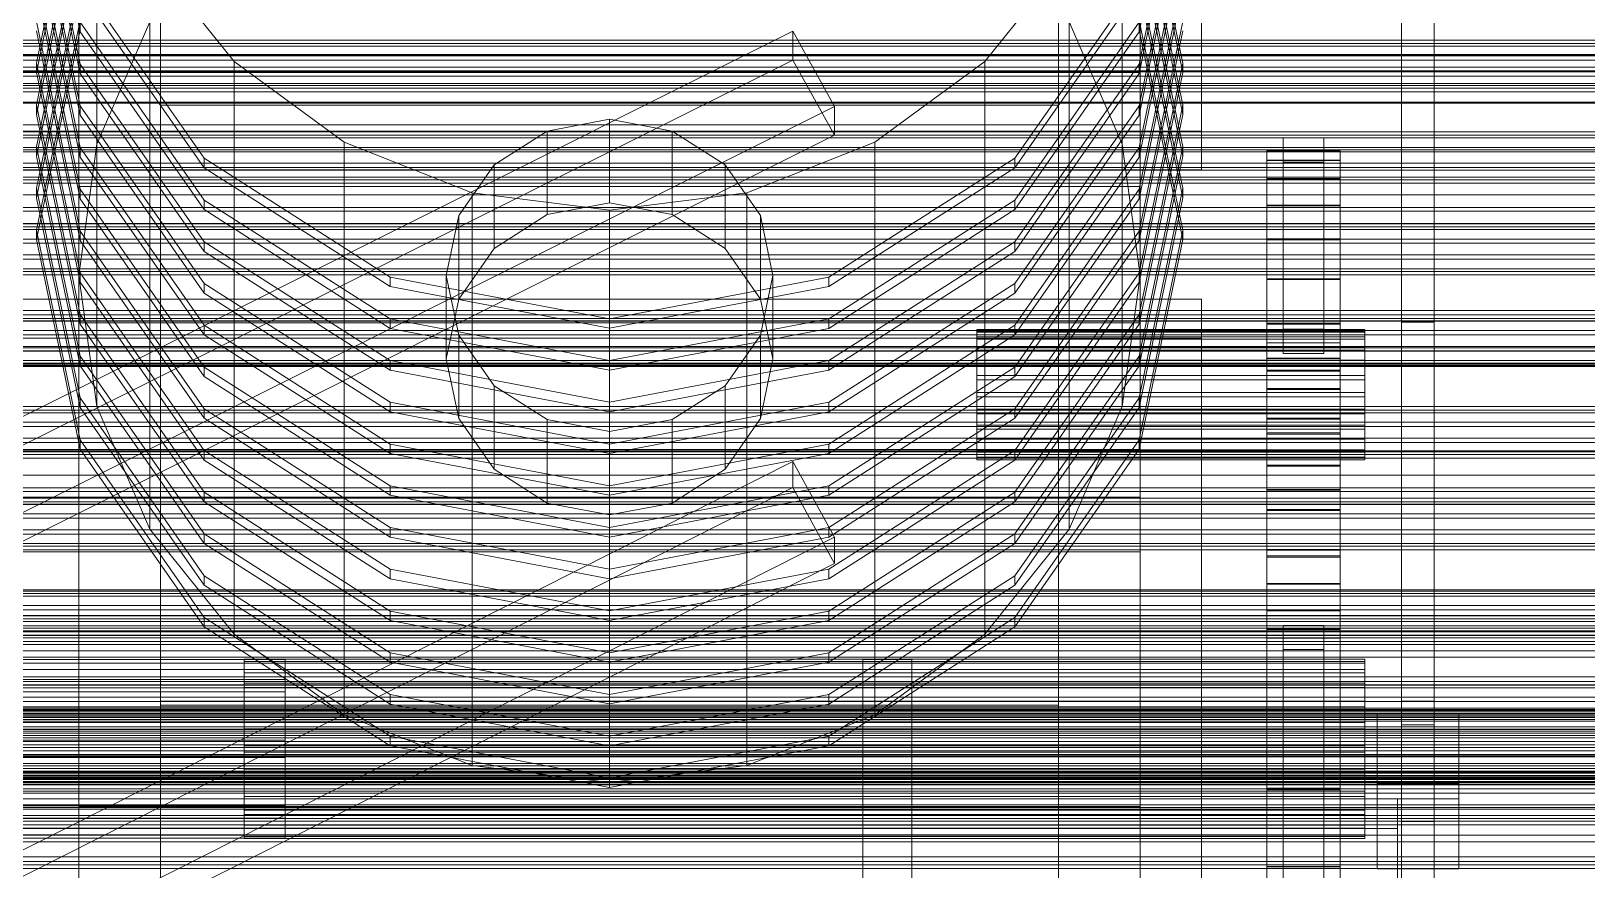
# Model space of a CAD drawing. Header units: millimetres. Extents: x -1970 to 59977, y -50268 to 6837.
# Drawn here: x 488.3 to 869.4, y -32834.6 to -32629 of the extents above; entities that cross this region are included whole.
import ezdxf

# ---------------------------------------------------------------- set-up
doc = ezdxf.new("R2010")
doc.units = ezdxf.units.MM
for name, color, linetype, lineweight in [('frontal_C01', 7, 'Continuous', 0), ('frontal_C02', 7, 'Continuous', 0), ('frontal_C03', 7, 'Continuous', 0), ('frontal_C03-dry', 7, 'Continuous', 0), ('frontal_tolva', 7, 'Continuous', 0)]:
    doc.layers.add(name, color=color, linetype=linetype, lineweight=lineweight)

msp = doc.modelspace()

# ---------------------------------------------------------------- linework, layer by layer
at = {"layer": 'frontal_C01'}
for p, q in [((775, -32410.253), (775, -32653.586)), ((775, -32663.059), (775, -32419.727)), ((520, -32583.147), (520, -32647.182)), ((740, -32647.182), (740, -32583.147)), ((520, -32588.446), (520, -32647.182)), ((740, -32647.182), (740, -32588.446)), ((760, -32625.945), (760, -32638.752)), ((760, -32625.945), (760, -32639.208)), ((424.864, -32754.137), (674.864, -32629.085)), ((674.864, -32636.129), (674.864, -32629.085)), ((674.864, -32629.085), (685.136, -32647.516)), ((674.864, -32636.129), (424.864, -32761.18)), ((685.136, -32654.56), (674.864, -32636.129)), ((760, -32638.752), (415, -32638.752)), ((760, -32639.208), (415, -32639.208)), ((760, -32652.015), (760, -32638.752)), ((760, -32652.015), (760, -32639.208)), ((435.136, -32772.567), (685.136, -32647.516)), ((520, -32647.182), (740, -32647.182)), ((685.136, -32647.516), (685.136, -32654.56)), ((415, -32652.015), (760, -32652.015)), ((435.136, -32779.611), (685.136, -32654.56)), ((775, -32653.586), (485, -32653.586)), ((775, -32663.059), (775, -32653.586)), ((485, -32663.059), (775, -32663.059))]:
    msp.add_line(p, q, dxfattribs=at)
at = {"layer": 'frontal_C02'}
for p, q in [((504.43, -32656.716), (504.43, -32516.428)), ((755.57, -32656.716), (755.57, -32516.428)), ((500, -32688.893), (500, -32548.606)), ((760, -32548.606), (760, -32688.893)), ((500.287, -32629.215), (489.6, -32577.832)), ((770.4, -32577.832), (759.713, -32629.215)), ((504.43, -32721.071), (504.43, -32580.783)), ((755.57, -32721.071), (755.57, -32580.783)), ((500.287, -32585.487), (489.6, -32636.87)), ((489.6, -32585.723), (500.287, -32637.106)), ((489.6, -32639.208), (500.287, -32587.825)), ((770.4, -32636.87), (759.713, -32585.487)), ((759.713, -32637.106), (770.4, -32585.723)), ((759.713, -32587.825), (770.4, -32639.208)), ((500.287, -32639.444), (489.6, -32588.062)), ((770.4, -32588.062), (759.713, -32639.444)), ((520, -32653.732), (520, -32595.279)), ((520, -32794.198), (520, -32595.279)), ((740, -32595.279), (740, -32653.732)), ((740, -32595.279), (740, -32794.198)), ((500.287, -32595.716), (489.6, -32647.099)), ((489.6, -32595.953), (500.287, -32647.336)), ((489.6, -32649.437), (500.287, -32598.055)), ((500.287, -32649.674), (489.6, -32598.291)), ((770.4, -32647.099), (759.713, -32595.716)), ((759.713, -32647.336), (770.4, -32595.953)), ((759.713, -32598.055), (770.4, -32649.437)), ((770.4, -32598.291), (759.713, -32649.674)), ((500.287, -32605.946), (489.6, -32657.328)), ((489.6, -32606.182), (500.287, -32657.565)), ((770.4, -32657.328), (759.713, -32605.946)), ((759.713, -32657.565), (770.4, -32606.182)), ((489.6, -32659.667), (500.287, -32608.284)), ((500.287, -32659.903), (489.6, -32608.52)), ((759.713, -32608.284), (770.4, -32659.667)), ((770.4, -32608.52), (759.713, -32659.903)), ((517.417, -32610.768), (538.076, -32636.516)), ((517.417, -32751.055), (517.417, -32610.768)), ((721.924, -32636.516), (742.583, -32610.768)), ((742.583, -32751.055), (742.583, -32610.768)), ((824, -32822.725), (824, -32613.514)), ((824, -32613.514), (824, -32700.334)), ((832, -32613.514), (832, -32822.725)), ((832, -32700.334), (832, -32613.514)), ((500.287, -32616.175), (489.6, -32667.558)), ((489.6, -32616.411), (500.287, -32667.794)), ((500.287, -32616.648), (530.722, -32660.208)), ((729.278, -32660.208), (759.713, -32616.648)), ((770.4, -32667.558), (759.713, -32616.175)), ((759.713, -32667.794), (770.4, -32616.411)), ((489.6, -32669.896), (500.287, -32618.513)), ((500.287, -32670.132), (489.6, -32618.749)), ((530.722, -32662.546), (500.287, -32618.986)), ((759.713, -32618.986), (729.278, -32662.546)), ((759.713, -32618.513), (770.4, -32669.896)), ((770.4, -32618.749), (759.713, -32670.132)), ((500.287, -32626.404), (489.6, -32677.787)), ((489.6, -32626.641), (500.287, -32678.023)), ((489.6, -32680.125), (500.287, -32628.742)), ((500.287, -32680.362), (489.6, -32628.979)), ((500.287, -32626.877), (530.722, -32670.437)), ((500.287, -32629.215), (500.287, -32626.877)), ((530.722, -32672.775), (500.287, -32629.215)), ((504.43, -32656.716), (517.417, -32626.731)), ((729.278, -32670.437), (759.713, -32626.877)), ((759.713, -32629.215), (729.278, -32672.775)), ((742.583, -32626.731), (755.57, -32656.716)), ((770.4, -32677.787), (759.713, -32626.404)), ((759.713, -32678.023), (770.4, -32626.641)), ((759.713, -32629.215), (759.713, -32626.877)), ((759.713, -32628.742), (770.4, -32680.125)), ((770.4, -32628.979), (759.713, -32680.362)), ((489.6, -32636.87), (500.287, -32688.253)), ((489.6, -32639.208), (489.6, -32636.87)), ((500.287, -32637.106), (530.722, -32680.666)), ((500.287, -32639.444), (500.287, -32637.106)), ((538.076, -32636.516), (565, -32656.273)), ((538.076, -32776.803), (538.076, -32636.516)), ((695, -32656.273), (721.924, -32636.516)), ((721.924, -32776.803), (721.924, -32636.516)), ((729.278, -32680.666), (759.713, -32637.106)), ((759.713, -32688.253), (770.4, -32636.87)), ((759.713, -32639.444), (759.713, -32637.106)), ((770.4, -32636.87), (770.4, -32639.208)), ((500.287, -32690.591), (489.6, -32639.208)), ((530.722, -32683.005), (500.287, -32639.444)), ((759.713, -32639.444), (729.278, -32683.005)), ((770.4, -32639.208), (759.713, -32690.591)), ((489.6, -32647.099), (500.287, -32698.482)), ((489.6, -32649.437), (489.6, -32647.099)), ((500.287, -32647.336), (530.722, -32690.896)), ((500.287, -32649.674), (500.287, -32647.336)), ((729.278, -32690.896), (759.713, -32647.336)), ((759.713, -32698.482), (770.4, -32647.099)), ((759.713, -32649.674), (759.713, -32647.336)), ((770.4, -32647.099), (770.4, -32649.437)), ((500.287, -32700.82), (489.6, -32649.437)), ((530.722, -32693.234), (500.287, -32649.674)), ((630, -32650.64), (614.693, -32653.552)), ((645.307, -32653.552), (630, -32650.64)), ((630, -32671.098), (630, -32650.64)), ((759.713, -32649.674), (729.278, -32693.234)), ((770.4, -32649.437), (759.713, -32700.82)), ((740, -32653.732), (520, -32653.732)), ((520, -32653.732), (520, -32852.651)), ((565, -32656.273), (596.354, -32668.693)), ((565, -32796.561), (565, -32656.273)), ((614.693, -32653.552), (601.716, -32661.844)), ((614.693, -32674.01), (614.693, -32653.552)), ((658.284, -32661.844), (645.307, -32653.552)), ((645.307, -32674.01), (645.307, -32653.552)), ((663.646, -32668.693), (695, -32656.273)), ((695, -32796.561), (695, -32656.273)), ((740, -32852.651), (740, -32653.732)), ((795, -32661.182), (795, -32655.189)), ((795, -32655.189), (805, -32655.189)), ((795, -32655.189), (795, -32702.052)), ((805, -32655.189), (805, -32661.182)), ((805, -32702.052), (805, -32655.189)), ((489.6, -32657.328), (500.287, -32708.711)), ((489.6, -32659.667), (489.6, -32657.328)), ((500.287, -32711.049), (489.6, -32659.667)), ((500, -32688.893), (504.43, -32656.716)), ((500.287, -32657.565), (530.722, -32701.125)), ((500.287, -32659.903), (500.287, -32657.565)), ((530.722, -32703.463), (500.287, -32659.903)), ((530.722, -32660.208), (576.271, -32689.314)), ((530.722, -32662.546), (530.722, -32660.208)), ((683.729, -32689.314), (729.278, -32660.208)), ((729.278, -32701.125), (759.713, -32657.565)), ((759.713, -32659.903), (729.278, -32703.463)), ((729.278, -32662.546), (729.278, -32660.208)), ((755.57, -32656.716), (760, -32688.893)), ((759.713, -32708.711), (770.4, -32657.328)), ((759.713, -32659.903), (759.713, -32657.565)), ((770.4, -32659.667), (759.713, -32711.049)), ((770.4, -32657.328), (770.4, -32659.667)), ((791, -32658.421), (791, -32658.397)), ((791, -32658.397), (791, -32660.667)), ((791, -32658.397), (809, -32658.397)), ((791, -32660.739), (791, -32658.421)), ((791, -32658.421), (809, -32658.421)), ((809, -32660.667), (809, -32658.397)), ((809, -32658.397), (809, -32658.421)), ((809, -32658.421), (809, -32660.739)), ((576.271, -32691.652), (530.722, -32662.546)), ((601.716, -32661.844), (593.045, -32674.254)), ((601.716, -32682.302), (601.716, -32661.844)), ((666.955, -32674.254), (658.284, -32661.844)), ((658.284, -32682.302), (658.284, -32661.844)), ((729.278, -32662.546), (683.729, -32691.652)), ((791, -32660.667), (791, -32665.146)), ((791, -32660.667), (809, -32660.667)), ((791, -32665.263), (791, -32660.739)), ((791, -32660.739), (809, -32660.739)), ((805, -32661.182), (795, -32661.182)), ((795, -32661.182), (795, -32708.045)), ((805, -32661.182), (805, -32708.045)), ((809, -32665.146), (809, -32660.667)), ((809, -32660.739), (809, -32665.263)), ((489.6, -32667.558), (500.287, -32718.941)), ((489.6, -32669.896), (489.6, -32667.558)), ((500, -32819.062), (500, -32667.084)), ((500, -32667.084), (760, -32667.084)), ((500, -32700.556), (500, -32667.084)), ((500.287, -32667.794), (530.722, -32711.354)), ((500.287, -32670.132), (500.287, -32667.794)), ((729.278, -32711.354), (759.713, -32667.794)), ((759.713, -32718.941), (770.4, -32667.558)), ((759.713, -32670.132), (759.713, -32667.794)), ((760, -32667.084), (760, -32819.062)), ((760, -32667.084), (760, -32700.556)), ((770.4, -32667.558), (770.4, -32669.896)), ((791, -32665.146), (791, -32671.66)), ((791, -32665.146), (809, -32665.146)), ((791, -32671.818), (791, -32665.263)), ((791, -32665.263), (809, -32665.263)), ((809, -32671.66), (809, -32665.146)), ((809, -32665.263), (809, -32671.818)), ((500.287, -32721.279), (489.6, -32669.896)), ((530.722, -32713.692), (500.287, -32670.132)), ((530.722, -32670.437), (576.271, -32699.543)), ((530.722, -32672.775), (530.722, -32670.437)), ((596.354, -32668.693), (630, -32672.93)), ((596.354, -32808.981), (596.354, -32668.693)), ((614.693, -32674.01), (630, -32671.098)), ((630, -32672.93), (663.646, -32668.693)), ((630, -32671.098), (645.307, -32674.01)), ((663.646, -32808.981), (663.646, -32668.693)), ((683.729, -32699.543), (729.278, -32670.437)), ((759.713, -32670.132), (729.278, -32713.692)), ((729.278, -32672.775), (729.278, -32670.437)), ((770.4, -32669.896), (759.713, -32721.279)), ((791, -32671.66), (791, -32679.96)), ((791, -32671.66), (809, -32671.66)), ((809, -32679.96), (809, -32671.66)), ((576.271, -32701.881), (530.722, -32672.775)), ((593.045, -32674.254), (590, -32688.893)), ((593.045, -32694.713), (593.045, -32674.254)), ((601.716, -32682.302), (614.693, -32674.01)), ((630, -32813.217), (630, -32672.93)), ((645.307, -32674.01), (658.284, -32682.302)), ((670, -32688.893), (666.955, -32674.254)), ((666.955, -32694.713), (666.955, -32674.254)), ((729.278, -32672.775), (683.729, -32701.881)), ((791, -32680.152), (791, -32671.818)), ((791, -32671.818), (809, -32671.818)), ((809, -32671.818), (809, -32680.152)), ((489.6, -32677.787), (500.287, -32729.17)), ((489.6, -32680.125), (489.6, -32677.787)), ((500.287, -32678.023), (530.722, -32721.584)), ((500.287, -32680.362), (500.287, -32678.023)), ((729.278, -32721.584), (759.713, -32678.023)), ((759.713, -32729.17), (770.4, -32677.787)), ((759.713, -32680.362), (759.713, -32678.023)), ((770.4, -32677.787), (770.4, -32680.125)), ((500.287, -32731.508), (489.6, -32680.125)), ((530.722, -32723.922), (500.287, -32680.362)), ((530.722, -32680.666), (576.271, -32709.773)), ((530.722, -32683.005), (530.722, -32680.666)), ((576.271, -32712.111), (530.722, -32683.005)), ((593.045, -32694.713), (601.716, -32682.302)), ((658.284, -32682.302), (666.955, -32694.713)), ((683.729, -32709.773), (729.278, -32680.666)), ((729.278, -32683.005), (683.729, -32712.111)), ((759.713, -32680.362), (729.278, -32723.922)), ((729.278, -32683.005), (729.278, -32680.666)), ((770.4, -32680.125), (759.713, -32731.508)), ((791, -32679.96), (791, -32689.726)), ((791, -32679.96), (809, -32679.96)), ((791, -32689.946), (791, -32680.152)), ((791, -32680.152), (809, -32680.152)), ((809, -32689.726), (809, -32679.96)), ((809, -32680.152), (809, -32689.946)), ((504.43, -32721.071), (500, -32688.893)), ((500.287, -32688.253), (530.722, -32731.813)), ((500.287, -32690.591), (500.287, -32688.253)), ((530.722, -32734.151), (500.287, -32690.591)), ((576.271, -32689.314), (630, -32699.535)), ((576.271, -32691.652), (576.271, -32689.314)), ((590, -32688.893), (593.045, -32703.532)), ((590, -32709.352), (590, -32688.893)), ((630, -32699.535), (683.729, -32689.314)), ((666.955, -32703.532), (670, -32688.893)), ((670, -32688.893), (670, -32709.352)), ((683.729, -32691.652), (683.729, -32689.314)), ((729.278, -32731.813), (759.713, -32688.253)), ((759.713, -32690.591), (729.278, -32734.151)), ((760, -32688.893), (755.57, -32721.071)), ((759.713, -32690.591), (759.713, -32688.253)), ((791, -32689.726), (791, -32700.584)), ((791, -32689.726), (809, -32689.726)), ((791, -32700.822), (791, -32689.946)), ((791, -32689.946), (809, -32689.946)), ((809, -32700.584), (809, -32689.726)), ((809, -32689.946), (809, -32700.822)), ((530.722, -32690.896), (576.271, -32720.002)), ((530.722, -32693.234), (530.722, -32690.896)), ((576.271, -32722.34), (530.722, -32693.234)), ((630, -32701.873), (576.271, -32691.652)), ((683.729, -32691.652), (630, -32701.873)), ((683.729, -32720.002), (729.278, -32690.896)), ((729.278, -32693.234), (683.729, -32722.34)), ((729.278, -32693.234), (729.278, -32690.896)), ((485, -32694.711), (775, -32694.711)), ((590, -32709.352), (593.045, -32694.713)), ((666.955, -32694.713), (670, -32709.352)), ((775, -32694.711), (775, -32916.833)), ((775, -32694.711), (775, -32704.274)), ((760, -32700.556), (500, -32700.556)), ((500, -32700.556), (500, -32852.534)), ((500.287, -32698.482), (530.722, -32742.042)), ((500.287, -32700.82), (500.287, -32698.482)), ((530.722, -32744.38), (500.287, -32700.82)), ((530.722, -32701.125), (576.271, -32730.231)), ((530.722, -32703.463), (530.722, -32701.125)), ((576.271, -32699.543), (630, -32709.764)), ((576.271, -32701.881), (576.271, -32699.543)), ((630, -32712.102), (576.271, -32701.881)), ((630, -32701.873), (630, -32699.535)), ((630, -32709.764), (683.729, -32699.543)), ((683.729, -32701.881), (630, -32712.102)), ((683.729, -32701.881), (683.729, -32699.543)), ((683.729, -32730.231), (729.278, -32701.125)), ((720, -32702.818), (720, -32702.129)), ((720, -32702.129), (720, -32702.53)), ((720, -32702.129), (815, -32702.129)), ((729.278, -32742.042), (759.713, -32698.482)), ((759.713, -32700.82), (729.278, -32744.38)), ((729.278, -32703.463), (729.278, -32701.125)), ((759.713, -32700.82), (759.713, -32698.482)), ((760, -32852.534), (760, -32700.556)), ((791, -32700.584), (791, -32712.115)), ((809, -32700.584), (791, -32700.584)), ((791, -32712.362), (791, -32700.822)), ((791, -32700.822), (809, -32700.822)), ((805, -32702.052), (795, -32702.052)), ((795, -32702.052), (795, -32708.045)), ((805, -32708.045), (805, -32702.052)), ((809, -32712.115), (809, -32700.584)), ((809, -32700.822), (809, -32712.362)), ((815, -32702.53), (815, -32702.129)), ((815, -32702.129), (815, -32702.818)), ((832, -32700.334), (824, -32700.334)), ((824, -32700.334), (824, -32909.545)), ((832, -32909.545), (832, -32700.334)), ((775, -32704.274), (485, -32704.274)), ((576.271, -32732.569), (530.722, -32703.463)), ((593.045, -32703.532), (601.716, -32715.942)), ((593.045, -32723.991), (593.045, -32703.532)), ((658.284, -32715.942), (666.955, -32703.532)), ((666.955, -32723.991), (666.955, -32703.532)), ((729.278, -32703.463), (683.729, -32732.569)), ((720, -32702.53), (720, -32703.993)), ((720, -32702.53), (815, -32702.53)), ((720, -32704.55), (720, -32702.818)), ((720, -32702.818), (815, -32702.818)), ((720, -32703.993), (720, -32706.419)), ((720, -32703.993), (815, -32703.993)), ((720, -32707.206), (720, -32704.55)), ((720, -32704.55), (815, -32704.55)), ((775, -32926.396), (775, -32704.274)), ((791, -32705.441), (791, -32705.401)), ((791, -32705.401), (791, -32709.185)), ((791, -32705.401), (809, -32705.401)), ((791, -32709.306), (791, -32705.441)), ((791, -32705.441), (809, -32705.441)), ((809, -32709.185), (809, -32705.401)), ((809, -32705.401), (809, -32705.441)), ((809, -32705.441), (809, -32709.306)), ((815, -32703.993), (815, -32702.53)), ((815, -32702.818), (815, -32704.55)), ((815, -32706.419), (815, -32703.993)), ((815, -32704.55), (815, -32707.206)), ((500.287, -32708.711), (530.722, -32752.272)), ((500.287, -32711.049), (500.287, -32708.711)), ((576.271, -32709.773), (630, -32719.993)), ((576.271, -32712.111), (576.271, -32709.773)), ((593.045, -32723.991), (590, -32709.352)), ((630, -32712.102), (630, -32709.764)), ((630, -32719.993), (683.729, -32709.773)), ((670, -32709.352), (666.955, -32723.991)), ((683.729, -32712.111), (683.729, -32709.773)), ((720, -32706.419), (720, -32709.643)), ((720, -32706.419), (815, -32706.419)), ((720, -32710.607), (720, -32707.206)), ((720, -32707.206), (815, -32707.206)), ((720, -32709.643), (720, -32713.443)), ((720, -32709.643), (815, -32709.643)), ((729.278, -32752.272), (759.713, -32708.711)), ((759.713, -32711.049), (759.713, -32708.711)), ((791, -32709.185), (791, -32716.65)), ((791, -32709.185), (809, -32709.185)), ((791, -32716.845), (791, -32709.306)), ((791, -32709.306), (809, -32709.306)), ((795, -32708.045), (805, -32708.045)), ((809, -32716.65), (809, -32709.185)), ((809, -32709.306), (809, -32716.845)), ((815, -32709.643), (815, -32706.419)), ((815, -32707.206), (815, -32710.607)), ((815, -32713.443), (815, -32709.643)), ((530.722, -32754.61), (500.287, -32711.049)), ((530.722, -32711.354), (576.271, -32740.46)), ((530.722, -32713.692), (530.722, -32711.354)), ((630, -32722.331), (576.271, -32712.111)), ((683.729, -32712.111), (630, -32722.331)), ((683.729, -32740.46), (729.278, -32711.354)), ((720, -32714.519), (720, -32710.607)), ((720, -32710.607), (815, -32710.607)), ((720, -32713.443), (720, -32717.563)), ((815, -32713.443), (720, -32713.443)), ((759.713, -32711.049), (729.278, -32754.61)), ((729.278, -32713.692), (729.278, -32711.354)), ((791, -32712.115), (791, -32723.877)), ((791, -32712.115), (809, -32712.115)), ((791, -32724.124), (791, -32712.362)), ((791, -32712.362), (809, -32712.362)), ((809, -32723.877), (809, -32712.115)), ((809, -32712.362), (809, -32724.124)), ((815, -32710.607), (815, -32714.519)), ((815, -32717.563), (815, -32713.443)), ((576.271, -32742.799), (530.722, -32713.692)), ((601.716, -32715.942), (614.693, -32724.235)), ((601.716, -32736.401), (601.716, -32715.942)), ((645.307, -32724.235), (658.284, -32715.942)), ((658.284, -32736.401), (658.284, -32715.942)), ((729.278, -32713.692), (683.729, -32742.799)), ((720, -32718.676), (720, -32714.519)), ((720, -32714.519), (815, -32714.519)), ((791, -32716.65), (791, -32727.507)), ((791, -32716.65), (809, -32716.65)), ((791, -32727.77), (791, -32716.845)), ((791, -32716.845), (809, -32716.845)), ((809, -32727.507), (809, -32716.65)), ((809, -32716.845), (809, -32727.77)), ((815, -32714.519), (815, -32718.676)), ((500.287, -32718.941), (530.722, -32762.501)), ((500.287, -32721.279), (500.287, -32718.941)), ((517.417, -32751.055), (504.43, -32721.071)), ((576.271, -32720.002), (630, -32730.222)), ((576.271, -32722.34), (576.271, -32720.002)), ((630, -32722.331), (630, -32719.993)), ((630, -32730.222), (683.729, -32720.002)), ((683.729, -32722.34), (683.729, -32720.002)), ((720, -32717.563), (720, -32721.721)), ((720, -32717.563), (815, -32717.563)), ((720, -32722.796), (720, -32718.676)), ((720, -32718.676), (815, -32718.676)), ((729.278, -32762.501), (759.713, -32718.941)), ((755.57, -32721.071), (742.583, -32751.055)), ((759.713, -32721.279), (759.713, -32718.941)), ((815, -32721.721), (815, -32717.563)), ((815, -32718.676), (815, -32722.796)), ((530.722, -32764.839), (500.287, -32721.279)), ((530.722, -32721.584), (576.271, -32750.69)), ((530.722, -32723.922), (530.722, -32721.584)), ((576.271, -32753.028), (530.722, -32723.922)), ((630, -32732.561), (576.271, -32722.34)), ((601.716, -32736.401), (593.045, -32723.991)), ((614.693, -32724.235), (630, -32727.147)), ((614.693, -32744.693), (614.693, -32724.235)), ((683.729, -32722.34), (630, -32732.561)), ((630, -32727.147), (645.307, -32724.235)), ((645.307, -32744.693), (645.307, -32724.235)), ((666.955, -32723.991), (658.284, -32736.401)), ((683.729, -32750.69), (729.278, -32721.584)), ((729.278, -32723.922), (683.729, -32753.028)), ((720, -32721.721), (720, -32725.633)), ((720, -32721.721), (815, -32721.721)), ((720, -32726.597), (720, -32722.796)), ((720, -32722.796), (815, -32722.796)), ((759.713, -32721.279), (729.278, -32764.839)), ((729.278, -32723.922), (729.278, -32721.584)), ((791, -32723.877), (791, -32735.418)), ((791, -32723.877), (809, -32723.877)), ((791, -32735.656), (791, -32724.124)), ((791, -32724.124), (809, -32724.124)), ((809, -32735.418), (809, -32723.877)), ((809, -32724.124), (809, -32735.656)), ((815, -32725.633), (815, -32721.721)), ((815, -32722.796), (815, -32726.597)), ((630, -32747.605), (630, -32727.147)), ((720, -32725.633), (720, -32729.033)), ((720, -32725.633), (815, -32725.633)), ((720, -32729.82), (720, -32726.597)), ((720, -32726.597), (815, -32726.597)), ((791, -32727.507), (791, -32741.34)), ((791, -32727.507), (809, -32727.507)), ((791, -32741.66), (791, -32727.77)), ((791, -32727.77), (809, -32727.77)), ((809, -32741.34), (809, -32727.507)), ((809, -32727.77), (809, -32741.66)), ((815, -32729.033), (815, -32725.633)), ((815, -32726.597), (815, -32729.82)), ((415, -32731.588), (760, -32731.588)), ((500.287, -32729.17), (530.722, -32772.73)), ((500.287, -32731.508), (500.287, -32729.17)), ((530.722, -32775.068), (500.287, -32731.508)), ((530.722, -32731.813), (576.271, -32760.919)), ((530.722, -32734.151), (530.722, -32731.813)), ((576.271, -32730.231), (630, -32740.452)), ((576.271, -32732.569), (576.271, -32730.231)), ((630, -32742.79), (576.271, -32732.569)), ((630, -32732.561), (630, -32730.222)), ((630, -32740.452), (683.729, -32730.231)), ((683.729, -32732.569), (630, -32742.79)), ((683.729, -32732.569), (683.729, -32730.231)), ((683.729, -32760.919), (729.278, -32731.813)), ((720, -32729.033), (720, -32731.689)), ((720, -32729.033), (815, -32729.033)), ((720, -32732.246), (720, -32729.82)), ((720, -32729.82), (815, -32729.82)), ((720, -32731.689), (720, -32733.421)), ((720, -32731.689), (815, -32731.689)), ((720, -32733.709), (720, -32732.246)), ((720, -32732.246), (815, -32732.246)), ((729.278, -32772.73), (759.713, -32729.17)), ((759.713, -32731.508), (729.278, -32775.068)), ((729.278, -32734.151), (729.278, -32731.813)), ((759.713, -32731.508), (759.713, -32729.17)), ((760, -32731.588), (760, -32743.279)), ((760, -32731.588), (760, -32744.977)), ((815, -32731.689), (815, -32729.033)), ((815, -32729.82), (815, -32732.246)), ((815, -32733.421), (815, -32731.689)), ((815, -32732.246), (815, -32733.709)), ((424.864, -32860.716), (674.864, -32734.479)), ((576.271, -32763.257), (530.722, -32734.151)), ((614.693, -32744.693), (601.716, -32736.401)), ((658.284, -32736.401), (645.307, -32744.693)), ((674.864, -32740.909), (674.864, -32734.479)), ((674.864, -32734.479), (685.136, -32753.084)), ((729.278, -32734.151), (683.729, -32763.257)), ((720, -32733.421), (720, -32734.11)), ((720, -32733.421), (815, -32733.421)), ((720, -32734.11), (720, -32733.709)), ((720, -32733.709), (815, -32733.709)), ((720, -32734.11), (815, -32734.11)), ((791, -32735.418), (791, -32746.294)), ((791, -32735.418), (809, -32735.418)), ((791, -32746.513), (791, -32735.656)), ((791, -32735.656), (809, -32735.656)), ((809, -32746.294), (809, -32735.418)), ((809, -32735.656), (809, -32746.513)), ((815, -32734.11), (815, -32733.421)), ((815, -32733.709), (815, -32734.11)), ((760, -32743.279), (415, -32743.279)), ((674.864, -32740.909), (424.864, -32867.145)), ((530.722, -32742.042), (576.271, -32771.148)), ((530.722, -32744.38), (530.722, -32742.042)), ((576.271, -32740.46), (630, -32750.681)), ((576.271, -32742.799), (576.271, -32740.46)), ((630, -32753.019), (576.271, -32742.799)), ((630, -32742.79), (630, -32740.452)), ((630, -32750.681), (683.729, -32740.46)), ((683.729, -32742.799), (630, -32753.019)), ((685.136, -32759.514), (674.864, -32740.909)), ((683.729, -32742.799), (683.729, -32740.46)), ((683.729, -32771.148), (729.278, -32742.042)), ((729.278, -32744.38), (729.278, -32742.042)), ((760, -32756.667), (760, -32743.279)), ((791, -32741.34), (791, -32757.617)), ((791, -32741.34), (809, -32741.34)), ((791, -32757.982), (791, -32741.66)), ((791, -32741.66), (809, -32741.66)), ((809, -32757.617), (809, -32741.34)), ((809, -32741.66), (809, -32757.982)), ((760, -32744.977), (415, -32744.977)), ((576.271, -32773.486), (530.722, -32744.38)), ((630, -32747.605), (614.693, -32744.693)), ((645.307, -32744.693), (630, -32747.605)), ((729.278, -32744.38), (683.729, -32773.486)), ((760, -32756.667), (760, -32744.977)), ((791, -32746.294), (791, -32756.087)), ((791, -32746.294), (809, -32746.294)), ((791, -32756.279), (791, -32746.513)), ((791, -32746.513), (809, -32746.513)), ((809, -32756.087), (809, -32746.294)), ((809, -32746.513), (809, -32756.279)), ((538.076, -32776.803), (517.417, -32751.055)), ((576.271, -32750.69), (630, -32760.91)), ((576.271, -32753.028), (576.271, -32750.69)), ((630, -32753.019), (630, -32750.681)), ((630, -32760.91), (683.729, -32750.69)), ((683.729, -32753.028), (683.729, -32750.69)), ((742.583, -32751.055), (721.924, -32776.803)), ((435.136, -32879.321), (685.136, -32753.084)), ((530.722, -32752.272), (576.271, -32781.378)), ((530.722, -32754.61), (530.722, -32752.272)), ((576.271, -32783.716), (530.722, -32754.61)), ((630, -32763.248), (576.271, -32753.028)), ((683.729, -32753.028), (630, -32763.248)), ((683.729, -32781.378), (729.278, -32752.272)), ((729.278, -32754.61), (683.729, -32783.716)), ((685.136, -32753.084), (685.136, -32759.514)), ((729.278, -32754.61), (729.278, -32752.272)), ((415, -32756.667), (760, -32756.667)), ((791, -32756.087), (791, -32764.421)), ((791, -32756.087), (809, -32756.087)), ((791, -32764.579), (791, -32756.279)), ((791, -32756.279), (809, -32756.279)), ((791, -32757.617), (791, -32775.713)), ((791, -32757.617), (809, -32757.617)), ((791, -32776.109), (791, -32757.982)), ((791, -32757.982), (809, -32757.982)), ((809, -32764.421), (809, -32756.087)), ((809, -32756.279), (809, -32764.579)), ((809, -32775.713), (809, -32757.617)), ((809, -32757.982), (809, -32776.109)), ((435.136, -32885.751), (685.136, -32759.514)), ((530.722, -32762.501), (576.271, -32791.607)), ((530.722, -32764.839), (530.722, -32762.501)), ((576.271, -32760.919), (630, -32771.14)), ((576.271, -32763.257), (576.271, -32760.919)), ((630, -32763.248), (630, -32760.91)), ((630, -32771.14), (683.729, -32760.919)), ((683.729, -32763.257), (683.729, -32760.919)), ((683.729, -32791.607), (729.278, -32762.501)), ((729.278, -32764.839), (729.278, -32762.501)), ((576.271, -32793.945), (530.722, -32764.839)), ((630, -32773.478), (576.271, -32763.257)), ((683.729, -32763.257), (630, -32773.478)), ((729.278, -32764.839), (683.729, -32793.945)), ((791, -32764.421), (791, -32770.976)), ((791, -32764.421), (809, -32764.421)), ((791, -32771.093), (791, -32764.579)), ((791, -32764.579), (809, -32764.579)), ((809, -32770.976), (809, -32764.421)), ((809, -32764.579), (809, -32771.093)), ((530.722, -32772.73), (576.271, -32801.836)), ((530.722, -32775.068), (530.722, -32772.73)), ((576.271, -32771.148), (630, -32781.369)), ((576.271, -32773.486), (576.271, -32771.148)), ((630, -32783.707), (576.271, -32773.486)), ((630, -32773.478), (630, -32771.14)), ((630, -32781.369), (683.729, -32771.148)), ((683.729, -32773.486), (630, -32783.707)), ((683.729, -32773.486), (683.729, -32771.148)), ((683.729, -32801.836), (729.278, -32772.73)), ((729.278, -32775.068), (729.278, -32772.73)), ((791, -32770.976), (791, -32775.5)), ((791, -32770.976), (809, -32770.976)), ((791, -32775.572), (791, -32771.093)), ((791, -32771.093), (809, -32771.093)), ((809, -32775.5), (809, -32770.976)), ((809, -32771.093), (809, -32775.572)), ((576.271, -32804.174), (530.722, -32775.068)), ((565, -32796.561), (538.076, -32776.803)), ((729.278, -32775.068), (683.729, -32804.174)), ((721.924, -32776.803), (695, -32796.561)), ((791, -32775.5), (791, -32777.818)), ((791, -32775.5), (809, -32775.5)), ((791, -32777.843), (791, -32775.572)), ((791, -32775.572), (809, -32775.572)), ((791, -32775.713), (791, -32794.932)), ((809, -32775.713), (791, -32775.713)), ((791, -32795.344), (791, -32776.109)), ((791, -32776.109), (809, -32776.109)), ((791, -32777.818), (791, -32777.843)), ((791, -32777.818), (809, -32777.818)), ((791, -32777.843), (809, -32777.843)), ((795, -32780.616), (795, -32774.664)), ((795, -32774.664), (805, -32774.664)), ((795, -32774.664), (795, -32901.163)), ((805, -32774.664), (805, -32780.616)), ((805, -32901.163), (805, -32774.664)), ((809, -32777.818), (809, -32775.5)), ((809, -32775.572), (809, -32777.843)), ((809, -32794.932), (809, -32775.713)), ((809, -32776.109), (809, -32795.344)), ((809, -32777.843), (809, -32777.818)), ((576.271, -32781.378), (630, -32791.598)), ((576.271, -32783.716), (576.271, -32781.378)), ((630, -32783.707), (630, -32781.369)), ((630, -32791.598), (683.729, -32781.378)), ((683.729, -32783.716), (683.729, -32781.378)), ((805, -32780.616), (795, -32780.616)), ((795, -32780.616), (795, -32907.115)), ((805, -32780.616), (805, -32907.115)), ((550.5, -32783.041), (450.5, -32783.041)), ((550.5, -32783.9), (450.5, -32783.9)), ((550.5, -32785.516), (450.5, -32785.516)), ((540.5, -32783.9), (540.5, -32782.953)), ((540.5, -32782.953), (540.5, -32783.504)), ((540.5, -32782.953), (815, -32782.953)), ((540.5, -32783.504), (540.5, -32785.516)), ((540.5, -32783.504), (815, -32783.504)), ((540.5, -32786.281), (540.5, -32783.9)), ((540.5, -32783.9), (815, -32783.9)), ((540.5, -32785.516), (540.5, -32788.851)), ((540.5, -32785.516), (815, -32785.516)), ((550.5, -32783.9), (550.5, -32783.041)), ((550.5, -32783.041), (550.5, -32785.516)), ((550.5, -32787.962), (550.5, -32783.9)), ((550.5, -32785.516), (550.5, -32790.947)), ((630, -32793.936), (576.271, -32783.716)), ((683.729, -32783.716), (630, -32793.936)), ((815, -32783.504), (815, -32782.953)), ((815, -32782.953), (815, -32783.9)), ((815, -32785.516), (815, -32783.504)), ((815, -32783.9), (815, -32786.281)), ((815, -32788.851), (815, -32785.516)), ((550.5, -32787.962), (450.5, -32787.962)), ((540.5, -32789.934), (540.5, -32786.281)), ((540.5, -32786.281), (815, -32786.281)), ((540.5, -32788.851), (540.5, -32793.283)), ((540.5, -32788.851), (815, -32788.851)), ((550.5, -32794.609), (550.5, -32787.962)), ((815, -32786.281), (815, -32789.934)), ((815, -32793.283), (815, -32788.851)), ((550.5, -32790.947), (450.5, -32790.947)), ((520, -32851.694), (520, -32793.241)), ((520, -32793.241), (740, -32793.241)), ((520, -32852.534), (520, -32793.241)), ((540.5, -32794.609), (540.5, -32789.934)), ((540.5, -32789.934), (815, -32789.934)), ((540.5, -32793.283), (540.5, -32798.509)), ((540.5, -32793.283), (815, -32793.283)), ((550.5, -32790.947), (550.5, -32798.509)), ((576.271, -32791.607), (630, -32801.828)), ((576.271, -32793.945), (576.271, -32791.607)), ((630, -32793.936), (630, -32791.598)), ((630, -32801.828), (683.729, -32791.607)), ((683.729, -32793.945), (683.729, -32791.607)), ((740, -32793.241), (740, -32851.694)), ((740, -32793.241), (740, -32852.534)), ((815, -32789.934), (815, -32794.609)), ((815, -32798.509), (815, -32793.283)), ((824, -32799.064), (824, -32793.219)), ((824, -32793.219), (832, -32793.219)), ((824, -32879.289), (824, -32793.219)), ((832, -32793.219), (832, -32799.064)), ((832, -32793.219), (832, -32879.289)), ((550.5, -32794.609), (450.5, -32794.609)), ((740, -32794.198), (520, -32794.198)), ((520, -32794.198), (520, -32852.651)), ((540.5, -32799.988), (540.5, -32794.609)), ((540.5, -32794.609), (815, -32794.609)), ((550.5, -32802.828), (550.5, -32794.609)), ((596.354, -32808.981), (565, -32796.561)), ((630, -32804.166), (576.271, -32793.945)), ((683.729, -32793.945), (630, -32804.166)), ((695, -32796.561), (663.646, -32808.981)), ((740, -32852.651), (740, -32794.198)), ((791, -32794.932), (791, -32814.535)), ((791, -32794.932), (809, -32794.932)), ((791, -32814.947), (791, -32795.344)), ((791, -32795.344), (809, -32795.344)), ((809, -32814.535), (809, -32794.932)), ((809, -32795.344), (809, -32814.947)), ((815, -32794.609), (815, -32799.988)), ((818, -32796.369), (838, -32796.369)), ((818, -32813.509), (818, -32796.369)), ((818, -32796.369), (818, -32817.168)), ((838, -32796.369), (838, -32813.509)), ((838, -32817.168), (838, -32796.369)), ((450.5, -32798.509), (550.5, -32798.509)), ((540.5, -32798.509), (540.5, -32804.174)), ((815, -32798.509), (540.5, -32798.509)), ((540.5, -32805.705), (540.5, -32799.988)), ((540.5, -32799.988), (815, -32799.988)), ((550.5, -32798.509), (550.5, -32807.05)), ((815, -32804.174), (815, -32798.509)), ((815, -32799.988), (815, -32805.705)), ((832, -32799.064), (824, -32799.064)), ((824, -32799.064), (824, -32885.135)), ((832, -32885.135), (832, -32799.064)), ((550.5, -32802.828), (450.5, -32802.828)), ((540.5, -32804.174), (540.5, -32809.891)), ((540.5, -32804.174), (815, -32804.174)), ((550.5, -32811.369), (550.5, -32802.828)), ((576.271, -32801.836), (630, -32812.057)), ((576.271, -32804.174), (576.271, -32801.836)), ((630, -32814.395), (576.271, -32804.174)), ((630, -32804.166), (630, -32801.828)), ((630, -32812.057), (683.729, -32801.836)), ((683.729, -32804.174), (630, -32814.395)), ((683.729, -32804.174), (683.729, -32801.836)), ((815, -32809.891), (815, -32804.174)), ((550.5, -32807.05), (450.5, -32807.05)), ((540.5, -32811.369), (540.5, -32805.705)), ((540.5, -32805.705), (815, -32805.705)), ((550.5, -32807.05), (550.5, -32815.27)), ((815, -32805.705), (815, -32811.369)), ((550.5, -32811.369), (450.5, -32811.369)), ((540.5, -32809.891), (540.5, -32815.27)), ((540.5, -32809.891), (815, -32809.891)), ((540.5, -32816.595), (540.5, -32811.369)), ((540.5, -32811.369), (815, -32811.369)), ((550.5, -32818.931), (550.5, -32811.369)), ((630, -32813.217), (596.354, -32808.981)), ((663.646, -32808.981), (630, -32813.217)), ((630, -32814.395), (630, -32812.057)), ((815, -32815.27), (815, -32809.891)), ((815, -32811.369), (815, -32816.595)), ((550.5, -32815.27), (450.5, -32815.27)), ((540.5, -32815.27), (540.5, -32819.945)), ((540.5, -32815.27), (815, -32815.27)), ((550.5, -32815.27), (550.5, -32821.917)), ((791, -32814.535), (791, -32833.77)), ((791, -32814.535), (809, -32814.535)), ((791, -32834.166), (791, -32814.947)), ((791, -32814.947), (809, -32814.947)), ((809, -32833.77), (809, -32814.535)), ((809, -32814.947), (809, -32834.166)), ((815, -32819.945), (815, -32815.27)), ((838, -32813.509), (818, -32813.509)), ((818, -32834.308), (818, -32813.509)), ((838, -32834.308), (838, -32813.509)), ((420, -32817.157), (823, -32817.157)), ((550.5, -32818.931), (450.5, -32818.931)), ((760, -32819.062), (500, -32819.062)), ((500, -32819.062), (500, -32852.534)), ((540.5, -32821.027), (540.5, -32816.595)), ((540.5, -32816.595), (815, -32816.595)), ((540.5, -32819.945), (540.5, -32823.598)), ((540.5, -32819.945), (815, -32819.945)), ((550.5, -32824.363), (550.5, -32818.931)), ((760, -32852.534), (760, -32819.062)), ((815, -32816.595), (815, -32821.027)), ((815, -32823.598), (815, -32819.945)), ((818, -32817.168), (818, -32834.308)), ((838, -32817.168), (818, -32817.168)), ((823, -32817.157), (823, -32824.464)), ((823, -32817.157), (823, -32836.284)), ((838, -32834.308), (838, -32817.168)), ((550.5, -32821.917), (450.5, -32821.917)), ((540.5, -32824.363), (540.5, -32821.027)), ((540.5, -32821.027), (815, -32821.027)), ((540.5, -32823.598), (540.5, -32825.979)), ((540.5, -32823.598), (815, -32823.598)), ((550.5, -32821.917), (550.5, -32825.979)), ((815, -32821.027), (815, -32824.363)), ((815, -32825.979), (815, -32823.598)), ((832, -32822.725), (824, -32822.725)), ((824, -32822.725), (824, -32909.545)), ((832, -32822.725), (832, -32909.545)), ((823, -32824.464), (420, -32824.464)), ((550.5, -32824.363), (450.5, -32824.363)), ((550.5, -32825.979), (450.5, -32825.979)), ((550.5, -32826.838), (450.5, -32826.838)), ((540.5, -32826.375), (540.5, -32824.363)), ((540.5, -32824.363), (815, -32824.363)), ((540.5, -32825.979), (540.5, -32826.926)), ((540.5, -32825.979), (815, -32825.979)), ((540.5, -32826.926), (540.5, -32826.375)), ((540.5, -32826.375), (815, -32826.375)), ((540.5, -32826.926), (815, -32826.926)), ((550.5, -32826.838), (550.5, -32824.363)), ((550.5, -32825.979), (550.5, -32826.838)), ((815, -32824.363), (815, -32826.375)), ((815, -32826.926), (815, -32825.979)), ((815, -32826.375), (815, -32826.926)), ((823, -32843.59), (823, -32824.464)), ((791, -32833.77), (791, -32851.896)), ((791, -32833.77), (809, -32833.77)), ((791, -32852.261), (791, -32834.166)), ((791, -32834.166), (809, -32834.166)), ((809, -32851.896), (809, -32833.77)), ((809, -32834.166), (809, -32852.261)), ((818, -32834.308), (838, -32834.308))]:
    msp.add_line(p, q, dxfattribs=at)
at = {"layer": 'frontal_C03'}
for p, q in [((1250, -32631.228), (-1250, -32631.228)), ((1250, -32632.109), (-1250, -32632.109)), ((1250, -32632.763), (-1250, -32632.763)), ((-1500, -32635.017), (1500, -32635.017)), ((1250, -32635.07), (-1250, -32635.07)), ((-1250, -32636.128), (1250, -32636.128)), ((1250, -32638.98), (-1250, -32638.98)), ((1250, -32640.037), (-1250, -32640.037)), ((1250, -32642.345), (-1250, -32642.345)), ((1250, -32642.998), (-1250, -32642.998)), ((1250, -32643.879), (-1250, -32643.879)), ((1500, -32646.426), (-1500, -32646.426)), ((1500, -32646.711), (-1500, -32646.711)), ((1250, -32653.686), (-1250, -32653.686)), ((1250, -32654.567), (-1250, -32654.567)), ((1250, -32655.221), (-1250, -32655.221)), ((-1500, -32658.119), (1500, -32658.119)), ((1250, -32657.528), (-1250, -32657.528)), ((-1250, -32658.585), (1250, -32658.585)), ((1250, -32661.437), (-1250, -32661.437)), ((1250, -32662.495), (-1250, -32662.495)), ((1250, -32664.802), (-1250, -32664.802)), ((1250, -32665.456), (-1250, -32665.456)), ((1250, -32666.337), (-1250, -32666.337)), ((1250, -32676.143), (-1250, -32676.143)), ((1250, -32677.025), (-1250, -32677.025)), ((1250, -32677.678), (-1250, -32677.678)), ((1250, -32679.986), (-1250, -32679.986)), ((-1250, -32681.043), (1250, -32681.043)), ((1250, -32683.895), (-1250, -32683.895)), ((1250, -32684.952), (-1250, -32684.952)), ((1250, -32687.26), (-1250, -32687.26)), ((1250, -32687.913), (-1250, -32687.913)), ((1250, -32688.795), (-1250, -32688.795)), ((1250, -32698.601), (-1250, -32698.601)), ((1250, -32699.482), (-1250, -32699.482)), ((1250, -32700.136), (-1250, -32700.136)), ((1250, -32702.443), (-1250, -32702.443)), ((-1250, -32703.501), (1250, -32703.501)), ((1250, -32706.353), (-1250, -32706.353)), ((1250, -32707.41), (-1250, -32707.41)), ((1250, -32709.717), (-1250, -32709.717)), ((1250, -32710.371), (-1250, -32710.371)), ((1250, -32711.252), (-1250, -32711.252)), ((1250, -32721.059), (-1250, -32721.059)), ((1250, -32721.94), (-1250, -32721.94)), ((1250, -32722.593), (-1250, -32722.593)), ((1250, -32724.901), (-1250, -32724.901)), ((-1250, -32725.958), (1250, -32725.958)), ((1250, -32728.81), (-1250, -32728.81)), ((1250, -32729.868), (-1250, -32729.868)), ((1250, -32732.175), (-1250, -32732.175)), ((1250, -32732.828), (-1250, -32732.828)), ((1250, -32733.71), (-1250, -32733.71)), ((1250, -32743.516), (-1250, -32743.516)), ((1250, -32744.398), (-1250, -32744.398)), ((1250, -32745.051), (-1250, -32745.051)), ((1250, -32747.358), (-1250, -32747.358)), ((-1250, -32748.416), (1250, -32748.416)), ((1250, -32751.268), (-1250, -32751.268)), ((1250, -32752.325), (-1250, -32752.325)), ((1250, -32754.633), (-1250, -32754.633)), ((1250, -32755.286), (-1250, -32755.286)), ((1250, -32756.167), (-1250, -32756.167)), ((1250, -32765.974), (-1250, -32765.974)), ((1250, -32766.855), (-1250, -32766.855)), ((1250, -32767.509), (-1250, -32767.509)), ((1250, -32769.816), (-1250, -32769.816)), ((-1250, -32770.873), (1250, -32770.873)), ((-1250, -32772.308), (1250, -32772.308)), ((-1250, -32773.105), (1250, -32773.105)), ((-1250, -32773.69), (1250, -32773.69)), ((1250, -32773.726), (-1250, -32773.726)), ((1250, -32774.783), (-1250, -32774.783)), ((-1250, -32776.028), (1250, -32776.028)), ((1250, -32777.09), (-1250, -32777.09)), ((-1250, -32777.157), (1250, -32777.157)), ((1250, -32777.744), (-1250, -32777.744)), ((1250, -32778.625), (-1250, -32778.625)), ((-1250, -32780.876), (1250, -32780.876)), ((-1250, -32782.473), (1250, -32782.473)), ((-1250, -32787.32), (1250, -32787.32)), ((1250, -32788.431), (-1250, -32788.431)), ((-1250, -32789.276), (1250, -32789.276)), ((1250, -32789.313), (-1250, -32789.313)), ((1250, -32789.966), (-1250, -32789.966)), ((1250, -32792.274), (-1250, -32792.274)), ((-1250, -32793.331), (1250, -32793.331)), ((-1268, -32795.293), (1268, -32795.293)), ((-1268, -32795.518), (1268, -32795.518)), ((-1268, -32795.682), (1268, -32795.682)), ((-1268, -32796.34), (1268, -32796.34)), ((-1268, -32796.657), (1268, -32796.657)), ((-1250, -32794.92), (1250, -32794.92)), ((1250, -32796.183), (-1250, -32796.183)), ((1250, -32797.101), (-1250, -32797.101)), ((1250, -32797.24), (-1250, -32797.24)), ((-1268, -32797.703), (1268, -32797.703)), ((-1268, -32798.152), (1268, -32798.152)), ((-1268, -32799.516), (1268, -32799.516)), ((-1268, -32800.066), (1268, -32800.066)), ((1250, -32799.548), (-1250, -32799.548)), ((1250, -32800.201), (-1250, -32800.201)), ((1250, -32801.083), (-1250, -32801.083)), ((-1268, -32801.653), (1268, -32801.653)), ((1268, -32802.267), (-1268, -32802.267)), ((-1268, -32803.97), (1268, -32803.97)), ((-1268, -32804.605), (1268, -32804.605)), ((-1250, -32803.159), (1250, -32803.159)), ((-1268, -32806.309), (1268, -32806.309)), ((-1268, -32806.922), (1268, -32806.922)), ((-1268, -32808.51), (1268, -32808.51)), ((-1250, -32805.417), (1250, -32805.417)), ((-1268, -32809.06), (1268, -32809.06)), ((-1268, -32810.423), (1268, -32810.423)), ((-1268, -32810.872), (1268, -32810.872)), ((-1268, -32811.918), (1268, -32811.918)), ((-1268, -32812.236), (1268, -32812.236)), ((1250, -32810.889), (-1250, -32810.889)), ((-1250, -32811.474), (1250, -32811.474)), ((1250, -32811.77), (-1250, -32811.77)), ((1250, -32812.424), (-1250, -32812.424)), ((-1268, -32812.894), (1268, -32812.894)), ((-1268, -32813.058), (1268, -32813.058)), ((-1268, -32813.282), (1268, -32813.282)), ((-1250, -32813.655), (1250, -32813.655)), ((1250, -32814.731), (-1250, -32814.731)), ((-1250, -32815.789), (1250, -32815.789)), ((1250, -32818.641), (-1250, -32818.641)), ((-1250, -32819.3), (1250, -32819.3)), ((1250, -32819.698), (-1250, -32819.698)), ((-1250, -32821.256), (1250, -32821.256)), ((1250, -32822.006), (-1250, -32822.006)), ((1250, -32822.659), (-1250, -32822.659)), ((1250, -32823.54), (-1250, -32823.54)), ((-1250, -32826.103), (1250, -32826.103)), ((-1250, -32827.7), (1250, -32827.7)), ((-1250, -32831.419), (1250, -32831.419)), ((-1250, -32832.548), (1250, -32832.548)), ((1250, -32833.347), (-1250, -32833.347)), ((1250, -32834.228), (-1250, -32834.228))]:
    msp.add_line(p, q, dxfattribs=at)
at = {"layer": 'frontal_C03-dry'}
for p, q in [((1250, -32634.75), (-1250, -32634.75)), ((1290, -32637.875), (-1290, -32637.875)), ((1250, -32638.75), (-1250, -32638.75)), ((-1290, -32641.875), (1290, -32641.875)), ((-1250, -32663.125), (1250, -32663.125)), ((1250, -32669.125), (-1250, -32669.125)), ((1290, -32672.25), (-1290, -32672.25)), ((1250, -32673.125), (-1250, -32673.125)), ((-1290, -32676.25), (1290, -32676.25)), ((-1250, -32697.5), (1250, -32697.5)), ((1250, -32703.5), (-1250, -32703.5)), ((1290, -32706.625), (-1290, -32706.625)), ((1250, -32707.5), (-1250, -32707.5)), ((-1290, -32710.625), (1290, -32710.625)), ((-1250, -32731.875), (1250, -32731.875)), ((1250, -32737.875), (-1250, -32737.875)), ((1290, -32741), (-1290, -32741)), ((1250, -32741.875), (-1250, -32741.875)), ((-1290, -32745), (1290, -32745)), ((-1250, -32766.25), (1250, -32766.25)), ((1250, -32772.25), (-1250, -32772.25)), ((1290, -32775.375), (-1290, -32775.375)), ((1250, -32776.25), (-1250, -32776.25)), ((-1290, -32779.375), (1290, -32779.375)), ((-1250, -32800.625), (1250, -32800.625)), ((1250, -32806.625), (-1250, -32806.625)), ((1290, -32809.75), (-1290, -32809.75)), ((1250, -32810.625), (-1250, -32810.625)), ((-1290, -32813.75), (1290, -32813.75))]:
    msp.add_line(p, q, dxfattribs=at)
at = {"layer": 'frontal_tolva'}
for p, q in [((-1821.5, -32700), (1821.5, -32700)), ((-1725, -32700), (1725, -32700)), ((-1821.5, -32711), (1821.5, -32711)), ((692, -32783), (704, -32783)), ((692, -32923), (692, -32783)), ((704, -32923), (704, -32783))]:
    msp.add_line(p, q, dxfattribs=at)

doc.saveas('drawing.dxf')
